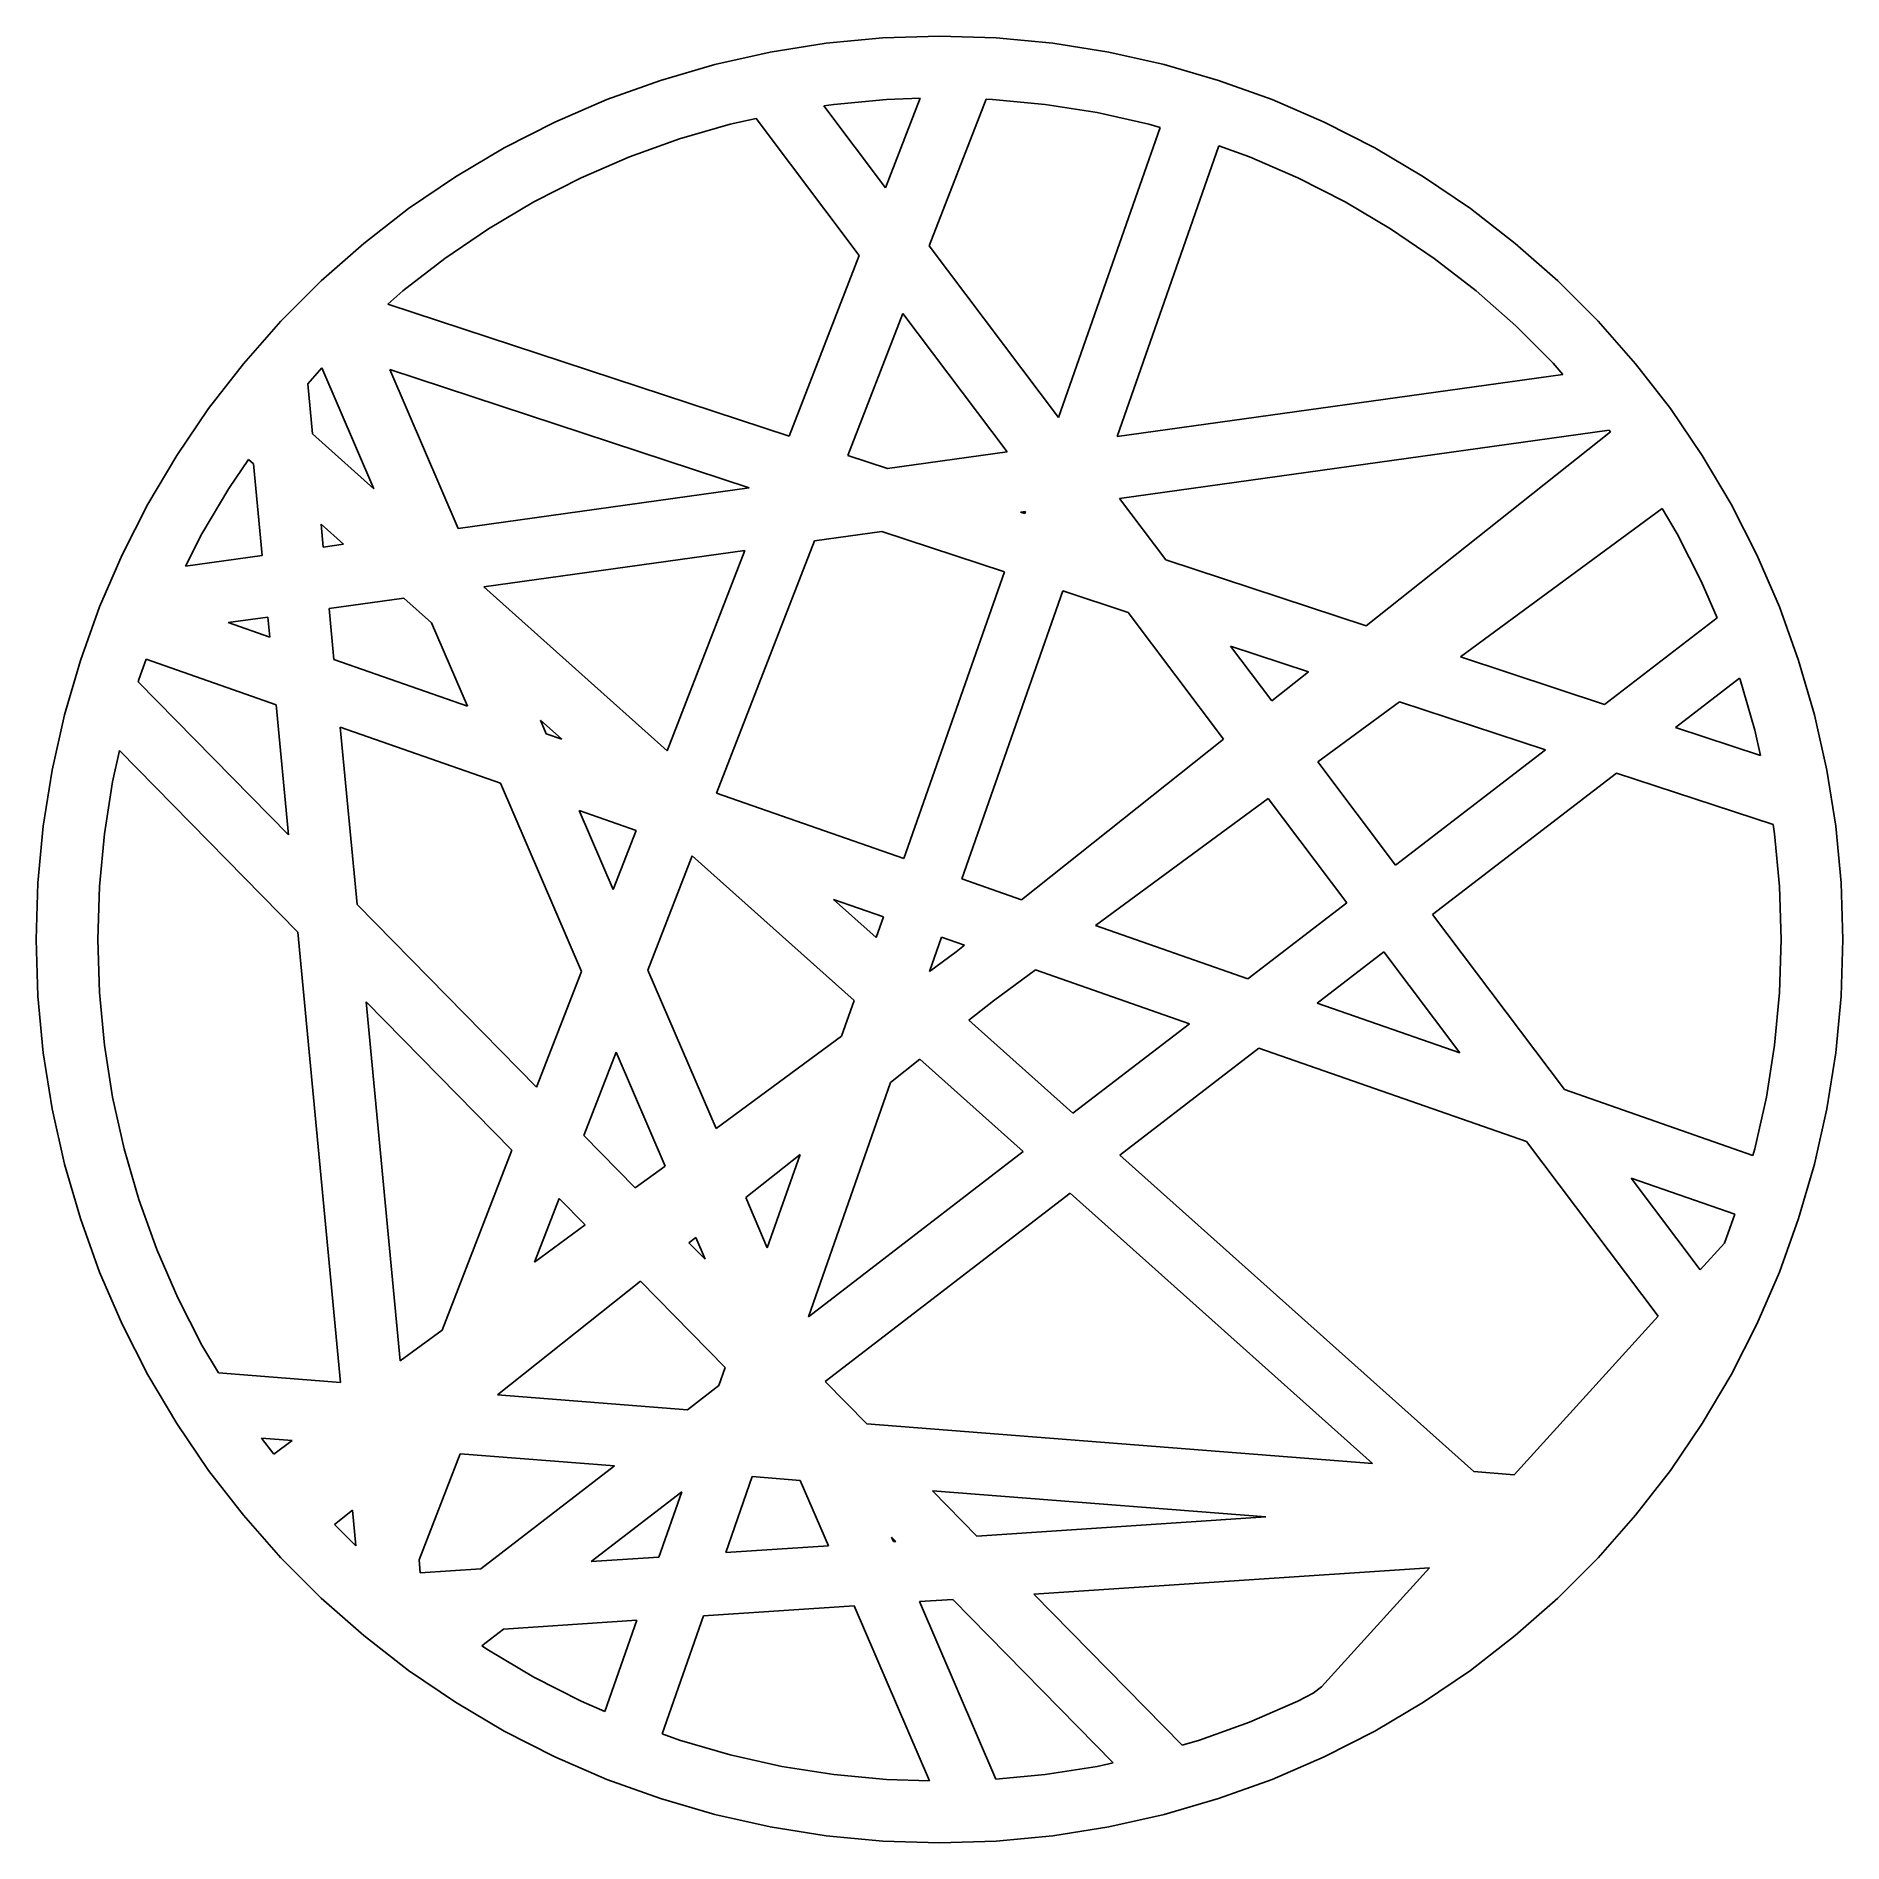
# Model space of a CAD drawing. Header units: metres. Extents: x -44 to 44, y -44 to 44.
import ezdxf

# ---------------------------------------------------------------- set-up
doc = ezdxf.new("R2010")
doc.units = ezdxf.units.M

msp = doc.modelspace()

# ---------------------------------------------------------------- linework, layer by layer
for p, q in [((0, 44), (-2.76277, 43.9132)), ((2.76277, 43.9132), (0, 44)), ((-8.24477, 43.2206), (-10.9424, 42.6176)), ((-5.51465, 43.653), (-8.24477, 43.2206)), ((-2.76277, 43.9132), (-5.51465, 43.653)), ((5.51465, 43.653), (2.76277, 43.9132)), ((8.24477, 43.2206), (5.51465, 43.653)), ((10.9424, 42.6176), (8.24477, 43.2206)), ((-10.9424, 42.6176), (-13.5967, 41.8465)), ((13.5967, 41.8465), (10.9424, 42.6176)), ((-13.5967, 41.8465), (-16.1975, 40.9102)), ((16.1975, 40.9102), (13.5967, 41.8465)), ((-16.1975, 40.9102), (-18.7343, 39.8124)), ((-5.63255, 40.5985), (-5.13866, 40.6767)), ((-2.62819, 36.6085), (-5.63255, 40.5985)), ((-5.13866, 40.6767), (-2.5744, 40.9191)), ((-0.934875, 40.9706), (-2.62819, 36.6085)), ((-2.5744, 40.9191), (-0.934875, 40.9706)), ((-0.504776, 33.7885), (2.26698, 40.9287)), ((2.26698, 40.9287), (2.5744, 40.9191)), ((2.5744, 40.9191), (5.13866, 40.6767)), ((5.13866, 40.6767), (7.68263, 40.2738)), ((18.7343, 39.8124), (16.1975, 40.9102)), ((-18.7343, 39.8124), (-21.1972, 38.5575)), ((-12.6697, 38.9933), (-10.1963, 39.7119)), ((-10.1963, 39.7119), (-8.93298, 39.9943)), ((-8.93298, 39.9943), (-3.90562, 33.3177)), ((7.68263, 40.2738), (10.1963, 39.7119)), ((10.1963, 39.7119), (10.7451, 39.5525)), ((21.1972, 38.5575), (18.7343, 39.8124)), ((-15.0931, 38.1208), (-12.6697, 38.9933)), ((10.7451, 39.5525), (5.79208, 25.4259)), ((-21.1972, 38.5575), (-23.5764, 37.1504)), ((-17.4569, 37.0979), (-15.0931, 38.1208)), ((8.64569, 24.4977), (13.6094, 38.655)), ((13.6094, 38.655), (15.0931, 38.1208)), ((15.0931, 38.1208), (17.4569, 37.0979)), ((23.5764, 37.1504), (21.1972, 38.5575)), ((-23.5764, 37.1504), (-25.8625, 35.5967)), ((-19.7519, 35.9286), (-17.4569, 37.0979)), ((17.4569, 37.0979), (19.7519, 35.9286)), ((25.8625, 35.5967), (23.5764, 37.1504)), ((-25.8625, 35.5967), (-28.0466, 33.9026)), ((-21.9689, 34.6174), (-19.7519, 35.9286)), ((19.7519, 35.9286), (21.9689, 34.6174)), ((28.0466, 33.9026), (25.8625, 35.5967)), ((-24.0992, 33.1697), (-21.9689, 34.6174)), ((21.9689, 34.6174), (24.0992, 33.1697)), ((-28.0466, 33.9026), (-30.1201, 32.0746)), ((5.79208, 25.4259), (-0.504776, 33.7885)), ((30.1201, 32.0746), (28.0466, 33.9026)), ((-26.1344, 31.591), (-24.0992, 33.1697)), ((-3.90562, 33.3177), (-7.32133, 24.5185)), ((24.0992, 33.1697), (26.1344, 31.591)), ((-30.1201, 32.0746), (-32.0746, 30.1201)), ((32.0746, 30.1201), (30.1201, 32.0746)), ((-26.864, 30.9477), (-26.1344, 31.591)), ((-7.32133, 24.5185), (-26.864, 30.9477)), ((26.1344, 31.591), (28.0664, 29.8877)), ((-32.0746, 30.1201), (-33.9026, 28.0466)), ((-4.46767, 23.5797), (-1.78223, 30.4977)), ((-1.78223, 30.4977), (3.29674, 23.7525)), ((33.9026, 28.0466), (32.0746, 30.1201)), ((28.0664, 29.8877), (29.8877, 28.0664)), ((-33.9026, 28.0466), (-35.5967, 25.8625)), ((-30.7695, 27.0663), (-30.0796, 27.8488)), ((-30.0796, 27.8488), (-27.5438, 21.9497)), ((-26.7763, 27.7607), (-9.27074, 22.0017)), ((-23.4516, 20.0261), (-26.7763, 27.7607)), ((30.3662, 27.5237), (8.64569, 24.4977)), ((29.8877, 28.0664), (30.3662, 27.5237)), ((35.5967, 25.8625), (33.9026, 28.0466)), ((-30.5384, 24.6251), (-30.7695, 27.0663)), ((-35.5967, 25.8625), (-37.1504, 23.5764)), ((37.1504, 23.5764), (35.5967, 25.8625)), ((8.75977, 21.4846), (32.6194, 24.8086)), ((32.6825, 24.7272), (20.7833, 15.2726)), ((32.6194, 24.8086), (32.6825, 24.7272)), ((-27.5438, 21.9497), (-30.5384, 24.6251)), ((-37.1504, 23.5764), (-38.5575, 21.1972)), ((-34.6174, 21.9689), (-33.6543, 23.386)), ((-33.6543, 23.386), (-33.4143, 23.1716)), ((-33.4143, 23.1716), (-32.9908, 18.6971)), ((-2.52678, 22.9412), (-4.46767, 23.5797)), ((3.29674, 23.7525), (-2.52678, 22.9412)), ((38.5575, 21.1972), (37.1504, 23.5764)), ((-9.27074, 22.0017), (-23.4516, 20.0261)), ((-38.5575, 21.1972), (-39.8124, 18.7343)), ((-35.9286, 19.7519), (-34.6174, 21.9689)), ((11.0183, 18.4851), (8.75977, 21.4846)), ((39.8124, 18.7343), (38.5575, 21.1972)), ((3.94125, 20.8133), (4.18686, 20.8475)), ((4.15071, 20.7444), (3.94125, 20.8133)), ((4.18686, 20.8475), (4.15071, 20.7444)), ((25.3758, 13.7617), (35.1958, 20.991)), ((35.1958, 20.991), (35.9286, 19.7519)), ((-36.7315, 18.176), (-35.9286, 19.7519)), ((-30.1225, 20.2306), (-29.0246, 19.2497)), ((-30.0166, 19.1115), (-30.1225, 20.2306)), ((-10.8564, 7.12164), (-6.08368, 19.4167)), ((-6.08368, 19.4167), (-2.80269, 19.8738)), ((-2.80269, 19.8738), (3.15791, 17.9129)), ((35.9286, 19.7519), (37.0979, 17.4569)), ((-39.8124, 18.7343), (-40.9102, 16.1975)), ((-32.9908, 18.6971), (-36.7315, 18.176)), ((-29.0246, 19.2497), (-30.0166, 19.1115)), ((-22.1963, 17.172), (-9.48576, 18.9427)), ((-9.48576, 18.9427), (-13.2692, 9.19624)), ((20.7833, 15.2726), (11.0183, 18.4851)), ((40.9102, 16.1975), (39.8124, 18.7343)), ((3.15791, 17.9129), (-1.74214, 3.93721)), ((-13.2692, 9.19624), (-22.1963, 17.172)), ((1.08998, 2.94771), (6.00819, 16.9752)), ((6.00819, 16.9752), (9.18747, 15.9292)), ((37.0979, 17.4569), (37.8739, 15.6638)), ((-40.9102, 16.1975), (-41.8465, 13.5967)), ((-29.7336, 16.1219), (-26.0916, 16.6293)), ((-29.4982, 13.6349), (-29.7336, 16.1219)), ((-26.0916, 16.6293), (-24.7364, 15.4185)), ((9.18747, 15.9292), (13.8375, 9.75372)), ((41.8465, 13.5967), (40.9102, 16.1975)), ((-34.6544, 15.4364), (-32.7078, 15.7076)), ((-32.6147, 14.7237), (-34.6544, 15.4364)), ((-32.7078, 15.7076), (-32.6147, 14.7237)), ((-24.7364, 15.4185), (-22.9927, 11.3619)), ((37.8739, 15.6638), (32.3974, 11.4518)), ((14.1794, 14.287), (17.9724, 13.0392)), ((16.1871, 11.6206), (14.1794, 14.287)), ((-41.8465, 13.5967), (-42.6176, 10.9424)), ((-38.9933, 12.6697), (-38.64, 13.6511)), ((-38.64, 13.6511), (-32.3036, 11.4372)), ((-22.9927, 11.3619), (-29.4982, 13.6349)), ((32.3974, 11.4518), (25.3758, 13.7617)), ((42.6176, 10.9424), (41.8465, 13.5967)), ((-39.0258, 12.558), (-38.9933, 12.6697)), ((-31.7037, 5.09872), (-39.0258, 12.558)), ((17.9724, 13.0392), (16.1871, 11.6206)), ((35.8439, 10.3179), (38.9735, 12.7248)), ((38.9735, 12.7248), (38.9933, 12.6697)), ((38.9933, 12.6697), (39.7119, 10.1963)), ((18.4269, 8.6461), (22.4108, 11.579)), ((22.4108, 11.579), (29.5213, 9.23975)), ((-42.6176, 10.9424), (-43.2206, 8.24477)), ((-32.3036, 11.4372), (-31.7037, 5.09872)), ((-19.1502, 10.0194), (-19.4351, 10.6821)), ((-19.4351, 10.6821), (-18.3999, 9.75725)), ((43.2206, 8.24477), (42.6176, 10.9424)), ((-28.3687, 1.70131), (-29.1871, 10.3483)), ((-29.1871, 10.3483), (-21.3853, 7.62248)), ((-18.3999, 9.75725), (-19.1502, 10.0194)), ((13.8375, 9.75372), (3.99454, 1.93289)), ((39.9896, 8.95404), (35.8439, 10.3179)), ((39.7119, 10.1963), (39.9896, 8.95404)), ((-40.2738, 7.68263), (-39.9344, 9.201)), ((-39.9344, 9.201), (-31.2551, 0.359177)), ((29.5213, 9.23975), (22.2126, 3.61848)), ((-43.2206, 8.24477), (-43.653, 5.51465)), ((22.2126, 3.61848), (18.4269, 8.6461)), ((24.0172, 1.22179), (32.9679, 8.10588)), ((32.9679, 8.10588), (40.6047, 5.59354)), ((43.653, 5.51465), (43.2206, 8.24477)), ((-40.6767, 5.13866), (-40.2738, 7.68263)), ((-21.3853, 7.62248), (-17.4416, -1.5522)), ((-1.74214, 3.93721), (-10.8564, 7.12164)), ((-17.5428, 6.27997), (-14.7765, 5.31343)), ((-15.8921, 2.43959), (-17.5428, 6.27997)), ((7.59778, 0.673965), (16.0108, 6.86745)), ((16.0108, 6.86745), (19.8344, 1.78943)), ((-43.653, 5.51465), (-43.9132, 2.76277)), ((-14.7765, 5.31343), (-15.8921, 2.43959)), ((40.6047, 5.59354), (40.6767, 5.13866)), ((43.9132, 2.76277), (43.653, 5.51465)), ((-40.9191, 2.5744), (-40.6767, 5.13866)), ((40.6767, 5.13866), (40.9191, 2.5744)), ((-14.201, -1.49435), (-12.0393, 4.07448)), ((-12.0393, 4.07448), (-4.16168, -2.96365)), ((-43.9132, 2.76277), (-44, 0)), ((3.99454, 1.93289), (1.08998, 2.94771)), ((44, 0), (43.9132, 2.76277)), ((-41, 0), (-40.9191, 2.5744)), ((-5.16431, 1.95505), (-2.73473, 1.10619)), ((-3.08763, 0.099686), (-5.16431, 1.95505)), ((19.8344, 1.78943), (15.0148, -1.91745)), ((40.9191, 2.5744), (41, 0)), ((-19.6331, -7.19778), (-28.3687, 1.70131)), ((-2.73473, 1.10619), (-3.08763, 0.099686)), ((30.4388, -7.30641), (24.0172, 1.22179)), ((-44, 0), (-43.9132, -2.76277)), ((-40.9191, -2.5744), (-41, 0)), ((-31.2551, 0.359177), (-29.1787, -21.5781)), ((-0.488205, -1.55348), (0.097382, 0.116684)), ((0.097382, 0.116684), (1.21658, -0.274353)), ((15.0148, -1.91745), (7.59778, 0.673965)), ((41, 0), (40.9191, -2.5744)), ((43.9132, -2.76277), (44, 0)), ((0.803772, -0.602356), (-0.488205, -1.55348)), ((1.21658, -0.274353), (0.803772, -0.602356)), ((18.3985, -3.09967), (21.6391, -0.607269)), ((21.6391, -0.607269), (25.3427, -5.52591)), ((-17.4416, -1.5522), (-19.6331, -7.19778)), ((-10.8855, -9.20773), (-14.201, -1.49435)), ((2.62686, -2.98552), (4.67043, -1.48108)), ((4.67043, -1.48108), (12.1736, -4.10262)), ((-40.6767, -5.13866), (-40.9191, -2.5744)), ((40.9191, -2.5744), (40.6767, -5.13866)), ((-43.9132, -2.76277), (-43.653, -5.51465)), ((-27.9201, -3.03824), (-20.8245, -10.2667)), ((-26.2645, -20.5294), (-27.9201, -3.03824)), ((-4.16168, -2.96365), (-4.7733, -4.70807)), ((1.42999, -3.93651), (2.62686, -2.98552)), ((25.3427, -5.52591), (18.3985, -3.09967)), ((43.653, -5.51465), (43.9132, -2.76277)), ((6.50003, -8.46626), (1.42999, -3.93651)), ((12.1736, -4.10262), (6.50003, -8.46626)), ((-40.2738, -7.68263), (-40.6767, -5.13866)), ((-4.7733, -4.70807), (-10.8855, -9.20773)), ((40.6767, -5.13866), (40.2738, -7.68263)), ((-43.653, -5.51465), (-43.2206, -8.24477)), ((-17.327, -9.5471), (-15.7506, -5.48615)), ((-15.7506, -5.48615), (-13.366, -11.0338)), ((-2.38712, -6.96942), (-0.953278, -5.83015)), ((-0.953278, -5.83015), (4.08031, -10.3273)), ((8.77647, -10.5001), (15.5573, -5.28484)), ((15.5573, -5.28484), (28.5898, -9.83823)), ((43.2206, -8.24477), (43.653, -5.51465)), ((-6.3871, -18.3779), (-2.38712, -6.96942)), ((-39.7119, -10.1963), (-40.2738, -7.68263)), ((39.6196, -10.5141), (30.4388, -7.30641)), ((40.2738, -7.68263), (39.7119, -10.1963)), ((-43.2206, -8.24477), (-42.6176, -10.9424)), ((42.6176, -10.9424), (43.2206, -8.24477)), ((-14.8182, -12.1029), (-17.327, -9.5471)), ((-38.9933, -12.6697), (-39.7119, -10.1963)), ((-20.8245, -10.2667), (-24.2256, -19.0285)), ((-9.43907, -12.5726), (-6.79378, -10.4708)), ((-6.79378, -10.4708), (-8.38803, -15.0178)), ((4.08031, -10.3273), (-6.3871, -18.3779)), ((26.0285, -25.9137), (8.77647, -10.5001)), ((28.5898, -9.83823), (34.9999, -18.3512)), ((39.7119, -10.1963), (39.6196, -10.5141)), ((-42.6176, -10.9424), (-41.8465, -13.5967)), ((-13.366, -11.0338), (-14.8182, -12.1029)), ((41.8465, -13.5967), (42.6176, -10.9424)), ((33.6859, -11.6187), (38.7364, -13.3833)), ((37.0531, -16.0906), (33.6859, -11.6187)), ((-38.1208, -15.0931), (-38.9933, -12.6697)), ((-19.7199, -15.7115), (-18.5183, -12.616)), ((-18.5183, -12.616), (-17.2585, -13.8994)), ((-8.38803, -15.0178), (-9.43907, -12.5726)), ((-5.56444, -21.5299), (6.35674, -12.3612)), ((6.35674, -12.3612), (21.0918, -25.526)), ((-41.8465, -13.5967), (-40.9102, -16.1975)), ((-17.2585, -13.8994), (-19.7199, -15.7115)), ((38.7364, -13.3833), (38.2271, -14.7979)), ((40.9102, -16.1975), (41.8465, -13.5967)), ((-12.2021, -14.768), (-11.8732, -14.5067)), ((-11.4171, -15.5677), (-12.2021, -14.768)), ((-11.8732, -14.5067), (-11.4171, -15.5677)), ((38.2271, -14.7979), (37.0531, -16.0906)), ((-37.0979, -17.4569), (-38.1208, -15.0931)), ((-40.9102, -16.1975), (-39.8124, -18.7343)), ((-21.529, -22.1788), (-14.5638, -16.6446)), ((-14.5638, -16.6446), (-10.4336, -20.8521)), ((39.8124, -18.7343), (40.9102, -16.1975)), ((-35.9286, -19.7519), (-37.0979, -17.4569)), ((34.9999, -18.3512), (27.9916, -26.0678)), ((-39.8124, -18.7343), (-38.5575, -21.1972)), ((-24.2256, -19.0285), (-26.2645, -20.5294)), ((38.5575, -21.1972), (39.8124, -18.7343)), ((-35.1247, -21.1111), (-35.9286, -19.7519)), ((-29.1787, -21.5781), (-35.1247, -21.1111)), ((-10.4336, -20.8521), (-10.7399, -21.7258)), ((-38.5575, -21.1972), (-37.1504, -23.5764)), ((-10.7399, -21.7258), (-12.274, -22.9056)), ((-3.54076, -23.5915), (-5.56444, -21.5299)), ((37.1504, -23.5764), (38.5575, -21.1972)), ((-12.274, -22.9056), (-21.529, -22.1788)), ((-37.1504, -23.5764), (-35.5967, -25.8625)), ((21.0918, -25.526), (-3.54076, -23.5915)), ((35.5967, -25.8625), (37.1504, -23.5764)), ((-33.0254, -24.2852), (-31.5262, -24.403)), ((-32.4223, -25.0627), (-33.0254, -24.2852)), ((-31.5262, -24.403), (-32.4223, -25.0627)), ((-25.3482, -30.2104), (-23.3433, -25.0456)), ((-23.3433, -25.0456), (-15.8241, -25.6361)), ((-35.5967, -25.8625), (-33.9026, -28.0466)), ((-15.8241, -25.6361), (-22.3464, -30.6525)), ((-10.4145, -29.8645), (-9.11659, -26.1628)), ((-9.11659, -26.1628), (-6.78404, -26.346)), ((-6.78404, -26.346), (-5.41357, -29.5343)), ((27.9916, -26.0678), (26.0285, -25.9137)), ((33.9026, -28.0466), (35.5967, -25.8625)), ((-16.9634, -30.297), (-12.5569, -26.9079)), ((-12.5569, -26.9079), (-13.6689, -30.0794)), ((-0.340088, -26.8521), (15.8954, -28.1271)), ((1.82367, -29.0564), (-0.340088, -26.8521)), ((-33.9026, -28.0466), (-32.0746, -30.1201)), ((-29.4676, -28.4865), (-28.5908, -27.7898)), ((-28.5908, -27.7898), (-28.4262, -29.5279)), ((15.8954, -28.1271), (1.82367, -29.0564)), ((32.0746, -30.1201), (33.9026, -28.0466)), ((-28.4262, -29.5279), (-29.4676, -28.4865)), ((-5.41357, -29.5343), (-10.4145, -29.8645)), ((-2.33287, -29.1045), (-2.12425, -29.3171)), ((-2.23828, -29.3246), (-2.33287, -29.1045)), ((-2.12425, -29.3171), (-2.23828, -29.3246)), ((-32.0746, -30.1201), (-30.1201, -32.0746)), ((-25.288, -30.8467), (-25.3482, -30.2104)), ((-22.3464, -30.6525), (-25.288, -30.8467)), ((-13.6689, -30.0794), (-16.9634, -30.297)), ((4.59528, -31.8799), (23.869, -30.6071)), ((23.869, -30.6071), (18.6061, -36.4018)), ((30.1201, -32.0746), (32.0746, -30.1201)), ((-30.1201, -32.0746), (-28.0466, -33.9026)), ((-11.4936, -32.9423), (-4.15689, -32.4578)), ((-4.15689, -32.4578), (-0.491699, -40.9845)), ((-0.981598, -32.2482), (0.647354, -32.1406)), ((2.73889, -40.9035), (-0.981598, -32.2482)), ((0.647354, -32.1406), (8.4604, -40.0999)), ((11.8202, -39.2401), (4.59528, -31.8799)), ((28.0466, -33.9026), (30.1201, -32.0746)), ((-21.2396, -33.5859), (-14.748, -33.1572)), ((-14.748, -33.1572), (-16.3045, -37.5966)), ((-13.5092, -38.6911), (-11.4936, -32.9423)), ((-28.0466, -33.9026), (-25.8625, -35.5967)), ((-22.2937, -34.3967), (-21.2396, -33.5859)), ((25.8625, -35.5967), (28.0466, -33.9026)), ((-21.9689, -34.6174), (-22.2937, -34.3967)), ((-19.7519, -35.9286), (-21.9689, -34.6174)), ((-25.8625, -35.5967), (-23.5764, -37.1504)), ((-17.4569, -37.0979), (-19.7519, -35.9286)), ((23.5764, -37.1504), (25.8625, -35.5967)), ((18.2074, -36.7155), (17.4569, -37.0979)), ((18.6061, -36.4018), (18.2074, -36.7155)), ((-23.5764, -37.1504), (-21.1972, -38.5575)), ((-16.3045, -37.5966), (-17.4569, -37.0979)), ((17.4569, -37.0979), (15.0931, -38.1208)), ((21.1972, -38.5575), (23.5764, -37.1504)), ((-21.1972, -38.5575), (-18.7343, -39.8124)), ((-12.6697, -38.9933), (-13.5092, -38.6911)), ((15.0931, -38.1208), (12.6697, -38.9933)), ((18.7343, -39.8124), (21.1972, -38.5575)), ((-10.1963, -39.7119), (-12.6697, -38.9933)), ((12.6697, -38.9933), (11.8202, -39.2401)), ((-18.7343, -39.8124), (-16.1975, -40.9102)), ((-7.68263, -40.2738), (-10.1963, -39.7119)), ((-5.13866, -40.6767), (-7.68263, -40.2738)), ((7.68263, -40.2738), (5.13866, -40.6767)), ((8.4604, -40.0999), (7.68263, -40.2738)), ((16.1975, -40.9102), (18.7343, -39.8124)), ((-16.1975, -40.9102), (-13.5967, -41.8465)), ((-2.5744, -40.9191), (-5.13866, -40.6767)), ((-0.491699, -40.9845), (-2.5744, -40.9191)), ((5.13866, -40.6767), (2.73889, -40.9035)), ((13.5967, -41.8465), (16.1975, -40.9102)), ((-13.5967, -41.8465), (-10.9424, -42.6176)), ((10.9424, -42.6176), (13.5967, -41.8465)), ((-10.9424, -42.6176), (-8.24477, -43.2206)), ((8.24477, -43.2206), (10.9424, -42.6176)), ((-8.24477, -43.2206), (-5.51465, -43.653)), ((-5.51465, -43.653), (-2.76277, -43.9132)), ((-2.76277, -43.9132), (0, -44)), ((0, -44), (2.76277, -43.9132)), ((2.76277, -43.9132), (5.51465, -43.653)), ((5.51465, -43.653), (8.24477, -43.2206))]:
    msp.add_line(p, q)

doc.saveas('drawing.dxf')
